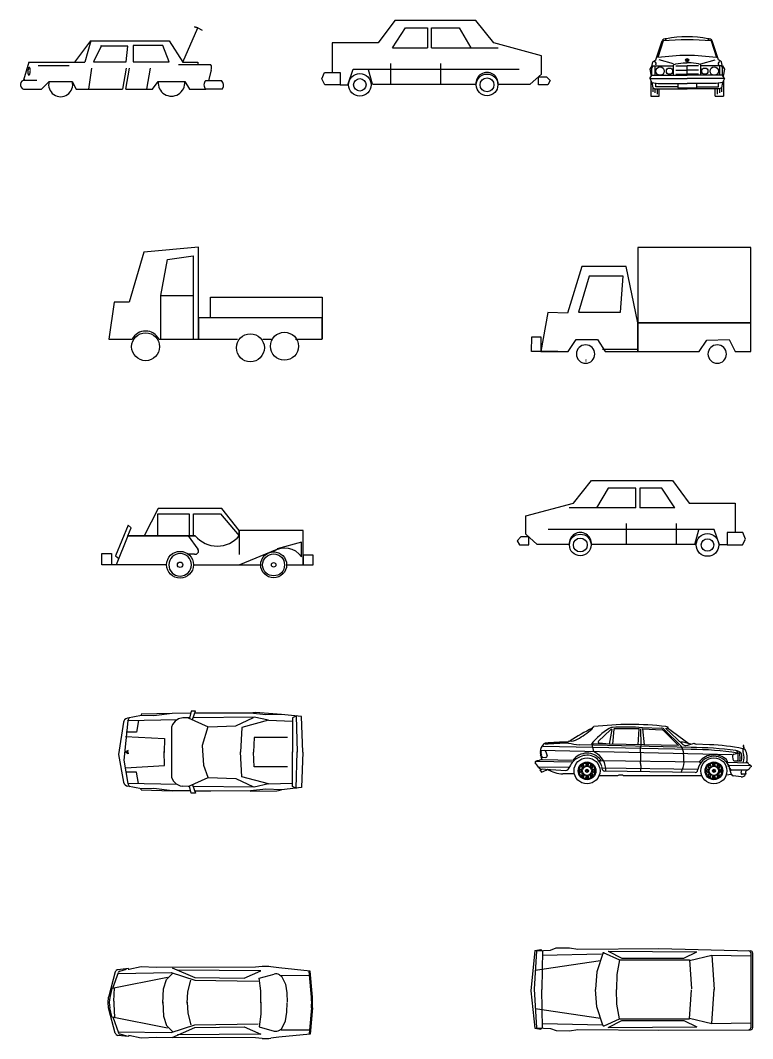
# Model space of a CAD drawing. Extents: x -42728 to 99010, y -18674 to 47645.
# Drawn here: x 80828 to 86193, y 40187 to 47645 of the extents above; entities that cross this region are included whole.
import ezdxf

# ---------------------------------------------------------------- set-up
doc = ezdxf.new("R2010")
doc.units = 0
doc.header["$LTSCALE"] = 100
doc.header["$MEASUREMENT"] = 0
doc.layers.get('0').update_dxf_attribs({"linetype": 'CONTINUOUS'})

# ---------------------------------------------------------------- blocks, each defined once
blk = doc.blocks.new('A$C253E69EA')
for p, q in [((5625.1, 7484.4), (5503.9, 7319)), ((6219, 7484.4), (5625.1, 7484.4)), ((6350.3, 7319), (6219, 7484.4)), ((4072.9, 7177.6), (4181.1, 7429.5)), ((4181.1, 7429.5), (4158.2, 7437.4)), ((4158.2, 7437.4), (4181.1, 7429.5)), ((4181.1, 7429.5), (4214, 7413.8)), ((5608.9, 7283.6), (5704, 7429.4)), ((5704, 7429.4), (5864.8, 7429.4)), ((5864.8, 7429.4), (5864.8, 7283.6)), ((5894.2, 7429.4), (6097.6, 7429.4)), ((5894.2, 7283.6), (5894.2, 7429.4)), ((6097.6, 7429.4), (6183.1, 7283.6)), ((3282.2, 7177.6), (3397.1, 7335)), ((3397.1, 7335), (3354.4, 7177.6)), ((3397.1, 7335), (3971.2, 7335)), ((3971.2, 7335), (4072.9, 7177.6)), ((5165.8, 7319), (5165.8, 7102.4)), ((5503.9, 7319), (5165.8, 7319)), ((6701.3, 7224.5), (6350.3, 7319)), ((3475.8, 7299.6), (3416.7, 7181.5)), ((3669.4, 7295.6), (3469.2, 7295.6)), ((3656.2, 7181.5), (3669.4, 7295.6)), ((3708.7, 7299.6), (3708.7, 7181.5)), ((3925.3, 7299.6), (3708.7, 7299.6)), ((3971.2, 7181.5), (3925.3, 7299.6)), ((5608.9, 7283.6), (5864.5, 7283.6)), ((5864.8, 7283.6), (5865.4, 7283.6)), ((5893.6, 7283.6), (5894.2, 7283.6)), ((5894.2, 7283.6), (6383.2, 7283.6)), ((2944.3, 7177.6), (2904.9, 7047.6)), ((2944.3, 7177.6), (3354.4, 7177.6)), ((3416.7, 7181.5), (3656.2, 7181.5)), ((3708.7, 7181.5), (3971.2, 7181.5)), ((4040.1, 7161.8), (4276.3, 7161.8)), ((4069.6, 7177.6), (4181.1, 7177.6)), ((4181.1, 7177.6), (4181.1, 7161.8)), ((5595.7, 7012.1), (5595.7, 7169.3)), ((5963.2, 7012.1), (5963.2, 7169.3)), ((6701.3, 7090.7), (6701.3, 7224.5)), ((3013.2, 7154), (3239.5, 7154)), ((3403.6, 7134.3), (3380.7, 6980.7)), ((3656.2, 7134.3), (3630, 6980.7)), ((3679.2, 7134.3), (3653, 6980.7)), ((3833.4, 7134.3), (3807.2, 6980.7)), ((4279.6, 7118.5), (4259.9, 7043.7)), ((5090.5, 7055.3), (5110, 7102.4)), ((5110, 7102.4), (5165.8, 7102.4)), ((5165.8, 7102.4), (5224.9, 7102.4)), ((5224.9, 7102.4), (5224.9, 7012.1)), ((5280.7, 7012.1), (5320, 7126.1)), ((5320, 7126.1), (6537.4, 7126.1)), ((5461.1, 7015.9), (5431.6, 7122.2)), ((6616, 7015.9), (6701.3, 7090.7)), ((2904.9, 7047.6), (3003.4, 7047.6)), ((3036.2, 6980.7), (3091.9, 7035.8)), ((3091.9, 7035.8), (3262.5, 7035.8)), ((3262.5, 7035.8), (3292, 6980.7)), ((3849.8, 6980.7), (3892.5, 7035.8)), ((3892.5, 7035.8), (4086, 7035.8)), ((4086, 7035.8), (4122.1, 6980.7)), ((4240.2, 7043.7), (4355.1, 7043.7)), ((5113.3, 7012.1), (5090.5, 7055.3)), ((5224.9, 7012.1), (5113.3, 7012.1)), ((5224.9, 7012.1), (5280.7, 7012.1)), ((5461.1, 7015.9), (6219, 7015.9)), ((6383.1, 7015.9), (6514.3, 7015.9)), ((6514.3, 7015.9), (6616, 7015.9)), ((6678.4, 7012.1), (6678.4, 7070.9)), ((6678.4, 7070.9), (6737.5, 7070.9)), ((6747.4, 7012.1), (6678.4, 7012.1)), ((6737.5, 7070.9), (6763.6, 7043.6)), ((6763.6, 7043.6), (6747.4, 7012.1)), ((2904.9, 6980.7), (3036.2, 6980.7)), ((3292, 6980.7), (3629.3, 6980.7)), ((3654.6, 6980.7), (3849.8, 6980.7)), ((4122.1, 6980.7), (4240.2, 6980.7)), ((4361.6, 6980.7), (4240.2, 6980.7)), ((7500.7, 6929.7), (7561.7, 6929.7)), ((7973.2, 6929.7), (8034.1, 6929.7)), ((4186.7, 5822.3), (3786.5, 5786.9)), ((4186.7, 5149.1), (4186.7, 5822.3)), ((8233.4, 5820), (7406.6, 5820)), ((7406.6, 5820), (7406.6, 5060.1)), ((8233.4, 5060.1), (8233.4, 5820)), ((3786.5, 5786.9), (3678.2, 5420.6)), ((3960.5, 5731.7), (4147.4, 5759.3)), ((4147.4, 5759.3), (4147.4, 5149.1)), ((3911, 5468), (3960.5, 5731.7)), ((6996.5, 5682.3), (6891.5, 5339.7)), ((7321.4, 5682.3), (6996.5, 5682.3)), ((7406.6, 5268.9), (7321.4, 5682.3)), ((7049, 5611.2), (6970.4, 5347.5)), ((7298.3, 5611.2), (7049, 5611.2)), ((7278.8, 5347.5), (7298.3, 5611.2)), ((3908, 5468), (4147.4, 5468)), ((3911, 5149.1), (3911, 5468)), ((4275.2, 5456), (5092.1, 5456)), ((4275.2, 5306.6), (4275.2, 5456)), ((5092.1, 5456), (5092.1, 5153)), ((3569.9, 5420.6), (3530.6, 5149.1)), ((3678.2, 5420.6), (3569.9, 5420.6)), ((5092.1, 5306.6), (4186.7, 5306.6)), ((4186.7, 5306.6), (4186.7, 5149.1)), ((5092.1, 5149.1), (5092.1, 5306.6)), ((6747.2, 5343.6), (6694.7, 5060.1)), ((6891.5, 5339.7), (6747.2, 5343.6)), ((6970.4, 5347.5), (7039.1, 5347.5)), ((7039.1, 5347.5), (7278.8, 5347.5)), ((8233.4, 5268.9), (7406.6, 5268.9)), ((7406.6, 5268.9), (8233.4, 5268.9)), ((7406.6, 5060.1), (7406.6, 5268.9)), ((3530.6, 5149.1), (3563.3, 5149.1)), ((3563.3, 5149.1), (3701, 5149.1)), ((3898.1, 5149.1), (4472.3, 5149.1)), ((4659.2, 5149.1), (4727.9, 5149.1)), ((4898.6, 5149.1), (5092.1, 5149.1)), ((6626, 5060.1), (6629, 5166.6)), ((6629, 5166.6), (6694.7, 5166.6)), ((6694.7, 5166.6), (6694.7, 5060.1)), ((6894.8, 5060.1), (6953.9, 5146.8)), ((6953.9, 5146.8), (7111.4, 5146.8)), ((7111.4, 5146.8), (7167.2, 5060.1)), ((7911.8, 5142.9), (8075.9, 5146.8)), ((8075.9, 5146.8), (8118.5, 5060.1)), ((7147.4, 5076), (7409.9, 5076)), ((7856.3, 5060.1), (7911.8, 5142.9)), ((6819.5, 5060.1), (6626, 5060.1)), ((6694.7, 5060.1), (6819.5, 5060.1)), ((6799.7, 5060.1), (6894.8, 5060.1)), ((7167.2, 5060.1), (7856.3, 5060.1)), ((8118.5, 5060.1), (8233.4, 5060.1)), ((6935.3, 3948.9), (7066.5, 4114.3)), ((7066.5, 4114.3), (7660.4, 4114.3)), ((7660.4, 4114.3), (7781.6, 3948.8)), ((7187.9, 4059.2), (7102.4, 3913.4)), ((7391.3, 4059.2), (7187.9, 4059.2)), ((7391.3, 3913.4), (7391.3, 4059.2)), ((7420.7, 4059.2), (7420.7, 3913.4)), ((7581.5, 4059.2), (7420.7, 4059.2)), ((7676.6, 3913.4), (7581.5, 4059.2)), ((3891.4, 3910.1), (3789.7, 3709.3)), ((4357.3, 3910.1), (3891.4, 3910.1)), ((4485.2, 3748.6), (4357.3, 3910.1)), ((6584.2, 3854.4), (6935.3, 3948.9)), ((7391.3, 3913.4), (6902.3, 3913.4)), ((7391.9, 3913.4), (7391.3, 3913.4)), ((7420.7, 3913.4), (7420.1, 3913.4)), ((7676.6, 3913.4), (7421, 3913.4)), ((7781.6, 3948.8), (8119.7, 3948.8)), ((8119.7, 3948.8), (8119.7, 3732.2)), ((3888.1, 3870.7), (4117.8, 3870.7)), ((3888.1, 3709.3), (3888.1, 3870.7)), ((4117.8, 3870.7), (4117.8, 3709.3)), ((4150.6, 3870.7), (4347.4, 3870.7)), ((4150.6, 3709.3), (4150.6, 3870.7)), ((4347.4, 3870.7), (4485.2, 3709.3)), ((6584.2, 3720.5), (6584.2, 3854.4)), ((3671.6, 3788), (3579.7, 3563.6)), ((3668.3, 3709.3), (3694.5, 3768.3)), ((3694.5, 3768.3), (3671.6, 3788)), ((4485.2, 3748.6), (4485.2, 3571.5)), ((4485.2, 3709.3), (4485.2, 3748.6)), ((4954.4, 3748.6), (4485.2, 3748.6)), ((4954.4, 3496.7), (4954.4, 3748.6)), ((7965.5, 3755.9), (6748.1, 3755.9)), ((7322.3, 3641.9), (7322.3, 3799.1)), ((7689.8, 3641.9), (7689.8, 3799.1)), ((7824.4, 3645.7), (7853.9, 3752)), ((8004.8, 3641.9), (7965.5, 3755.9)), ((8060.6, 3732.2), (8060.6, 3641.9)), ((8119.7, 3732.2), (8060.6, 3732.2)), ((8175.5, 3732.2), (8119.7, 3732.2)), ((8195, 3685.1), (8175.5, 3732.2)), ((3668.3, 3709.3), (3583, 3496.7)), ((4163.7, 3709.3), (3668.3, 3709.3)), ((3668.3, 3709.3), (4163.7, 3709.3)), ((4111.2, 3709.3), (4183.4, 3610.9)), ((4117.8, 3709.3), (4150.6, 3709.3)), ((4941.2, 3662.1), (4764.1, 3614.8)), ((4941.2, 3555.8), (4941.2, 3662.1)), ((6548, 3700.7), (6521.9, 3673.4)), ((6521.9, 3673.4), (6538.1, 3641.9)), ((6607.1, 3700.7), (6548, 3700.7)), ((6669.5, 3645.7), (6584.2, 3720.5)), ((6607.1, 3641.9), (6607.1, 3700.7)), ((8172.2, 3641.9), (8195, 3685.1)), ((4485.2, 3496.7), (4764.1, 3610.9)), ((6538.1, 3641.9), (6607.1, 3641.9)), ((6771.2, 3645.7), (6669.5, 3645.7)), ((6902.4, 3645.7), (6771.2, 3645.7)), ((7824.4, 3645.7), (7066.5, 3645.7)), ((8060.6, 3641.9), (8004.8, 3641.9)), ((8060.6, 3641.9), (8172.2, 3641.9)), ((3478, 3496.7), (3478, 3579.4)), ((3478, 3579.4), (3550.2, 3579.4)), ((3550.2, 3579.4), (3550.2, 3496.7)), ((3579.7, 3563.6), (3602.7, 3543.9)), ((4157.2, 3575.4), (4114.5, 3575.4)), ((5026.5, 3567.6), (4954.4, 3567.6)), ((4954.4, 3567.6), (4954.4, 3496.7)), ((5026.5, 3496.7), (5026.5, 3567.6)), ((3504.2, 3496.7), (3478, 3496.7)), ((3583, 3496.7), (3504.2, 3496.7)), ((3953.9, 3496.7), (3520.6, 3496.7)), ((3970.3, 3496.7), (3968, 3496.7)), ((4134.2, 3496.7), (4137.1, 3496.7)), ((4150.1, 3496.7), (4643.6, 3496.7)), ((4657.1, 3496.7), (4659.5, 3496.7)), ((4816.6, 3496.7), (4817.6, 3496.7)), ((4831.6, 3496.7), (5026.5, 3496.7)), ((3769.6, 2393.6), (3665.8, 2373.1)), ((3768, 2401.3), (3764.6, 2389.9)), ((3994.6, 2407.7), (3766.9, 2401.8)), ((3859.8, 2390.3), (3769.6, 2393.6)), ((3995.3, 2408.5), (3859.8, 2390.3)), ((4129.5, 2409.6), (3995.3, 2408.5)), ((4132.5, 2424.8), (4122.4, 2373.2)), ((4164.7, 2424.8), (4132.5, 2424.8)), ((4143.8, 2364.4), (4164.7, 2424.8)), ((4278.3, 2410.7), (4159.5, 2409.8)), ((4568, 2408.8), (4278.3, 2410.7)), ((4603.6, 2415.5), (4566.6, 2410.8)), ((4681.3, 2397.2), (4568, 2408.8)), ((4796.4, 2400), (4603.6, 2415.5)), ((4796.4, 2400), (4681.3, 2397.2)), ((4941, 2385.1), (4796.4, 2400)), ((4904.3, 2390.3), (4875.2, 2375.8)), ((4903.2, 2391.1), (4910.1, 2123.3)), ((3638.1, 2344.7), (3601.9, 2107)), ((3639.5, 2350.3), (3638.1, 2344.7)), ((3645.3, 2360.9), (3639.5, 2350.3)), ((3670.6, 2355), (3639.9, 2066.8)), ((3654.4, 2368.8), (3645.3, 2360.9)), ((3665.8, 2373.1), (3654.4, 2368.8)), ((3670.6, 2355), (3682.4, 2378.3)), ((4030.7, 2361.8), (3670.6, 2355)), ((3746.9, 2355.3), (3733.2, 2271.6)), ((3996.4, 2325.9), (3989.6, 2307.5)), ((4015.2, 2350.9), (3996.4, 2325.9)), ((4041.4, 2368), (4015.2, 2350.9)), ((4072.1, 2375.3), (4041.4, 2368)), ((4122.9, 2375.8), (4072.1, 2375.3)), ((4112.6, 2375.7), (4257.4, 2310.5)), ((4595.2, 2380.8), (4147.9, 2376.1)), ((4257.4, 2310.5), (4460.4, 2317.5)), ((4460.4, 2317.5), (4589, 2378.8)), ((4700.3, 2357.7), (4503.5, 2305.4)), ((4700.3, 2357.7), (4595.2, 2380.8)), ((4700.3, 2357.7), (4875.2, 2351.7)), ((4875.2, 2375.8), (4875.2, 2123.6)), ((4951.9, 2124.3), (4941, 2385.1)), ((3651.5, 2239.5), (3937.1, 2223.6)), ((3733.2, 2271.6), (3656.5, 2271.5)), ((3989.6, 2307.5), (3989.6, 1942.2)), ((4256.6, 2309.4), (4215.1, 2172.3)), ((4503.5, 2305.4), (4494.9, 2123.7)), ((7425.3, 2293.9), (7427.9, 2178.2)), ((7723.4, 2168.3), (7599.8, 2291)), ((3937.1, 2223.6), (3936.4, 2121.2)), ((4215.1, 2172.3), (4223.6, 2029.5)), ((4593.9, 2232.6), (4590, 2124.4)), ((4838.8, 2232.2), (4593.9, 2232.6)), ((7795.6, 2142.8), (6711.5, 2166.5)), ((7795.6, 2159.1), (6978.1, 2178.7)), ((7072.1, 2169.9), (7078.2, 2140)), ((7074.7, 2182.4), (7073.4, 2179.8)), ((7427.9, 2168.7), (7426.1, 2161.1)), ((7427.9, 2178.2), (7427.9, 2168.7)), ((8182.3, 2174.4), (8176.6, 2174.4)), ((8176.6, 2174.4), (8180.4, 2151.5)), ((8186.1, 2151.5), (8182.3, 2174.4)), ((3601.9, 2107), (3638.1, 1904.9)), ((3672.8, 2136.8), (3652.9, 2126.3)), ((3672.8, 2112.8), (3652.9, 2123.3)), ((3670.2, 2125.5), (3672.8, 2136.8)), ((3670.2, 2124.1), (3672.8, 2112.8)), ((3937.1, 2026), (3936.4, 2128.4)), ((4503.5, 1944.3), (4494.9, 2125.9)), ((4593.9, 2017), (4590, 2125.2)), ((4875.2, 1873.9), (4875.2, 2126)), ((4903.2, 1858.5), (4910.1, 2126.3)), ((4951.9, 2125.3), (4941, 1864.6)), ((7425.3, 2122.1), (7426.1, 2161.1)), ((7425.3, 2122.1), (7425.3, 2056.3)), ((8176.4, 2149.9), (8186.6, 2149.9)), ((8180.4, 2151.5), (8176.6, 2149.6)), ((8184.2, 2149.6), (8184.2, 2151.5)), ((8184.2, 2151.5), (8186.1, 2151.5)), ((8186.6, 2149.9), (8186.6, 2146.1)), ((3639.9, 2066.8), (3670.6, 1894.6)), ((3651.5, 2010.2), (3937.1, 2026)), ((4223.6, 2029.5), (4256.6, 1940.2)), ((4838.8, 2017.4), (4593.9, 2017)), ((6927.3, 2051), (6652.6, 2055.1)), ((6900.7, 2011.3), (6675.2, 2014.7)), ((6994.5, 2018.7), (7002.6, 2026.7)), ((7002.6, 2010.6), (7010.7, 2018.7)), ((7027.9, 2037.2), (7039.3, 2037.2)), ((7027.9, 2025.8), (7039.3, 2025.8)), ((7056.5, 2018.7), (7064.6, 2010.6)), ((7064.6, 2026.7), (7072.6, 2018.7)), ((7131.7, 2061.2), (7120, 2061.4)), ((7860.7, 2050.4), (7135.2, 2061.1)), ((7423.8, 2056.3), (7423.1, 2042.1)), ((7423.1, 2042.1), (7425.3, 2042.1)), ((7425.3, 2056.3), (7423.8, 2056.3)), ((7425.3, 2042.1), (7425.3, 2027.1)), ((7425.3, 2027.1), (7427.6, 2026.4)), ((7427.6, 2026.4), (7426.8, 2003.2)), ((7858.4, 2056.3), (7858.4, 2050.5)), ((7858.4, 2050.5), (7869.9, 2050.5)), ((7924.2, 2018.7), (7932.2, 2026.7)), ((7932.2, 2010.6), (7940.3, 2018.7)), ((7957.5, 2037.2), (7968.9, 2037.2)), ((7957.5, 2025.8), (7968.9, 2025.8)), ((7986.1, 2018.7), (7994.2, 2010.6)), ((7994.2, 2026.7), (8002.3, 2018.7)), ((8237.3, 2023.5), (8067.1, 2026.4)), ((8074.7, 2018.7), (8070.4, 2019.2)), ((3733.2, 1978), (3656.5, 1978.1)), ((3746.9, 1894.3), (3733.2, 1978)), ((3989.6, 1942.2), (4002.3, 1913.7)), ((4700.3, 1891.9), (4503.5, 1944.3)), ((6984.1, 1982), (6984.1, 1993.4)), ((7002.6, 1948.6), (6994.5, 1956.7)), ((6995.5, 1982), (6995.5, 1993.4)), ((7010.7, 1956.7), (7002.6, 1964.8)), ((7033.6, 1987.7), (7023.7, 1982)), ((7039.3, 1949.6), (7027.9, 1949.6)), ((7033.6, 1987.7), (7033.6, 1999.1)), ((7033.6, 1987.7), (7043.5, 1982)), ((7064.6, 1964.8), (7056.5, 1956.7)), ((7072.6, 1956.7), (7064.6, 1948.6)), ((7071.7, 1993.4), (7071.7, 1982)), ((7083.1, 1993.4), (7083.1, 1982)), ((7845.4, 1997.3), (7145.4, 2007.6)), ((7424.5, 1992.7), (7423.8, 1980.7)), ((7425.3, 2002.4), (7424.5, 1992.7)), ((7426.8, 2003.2), (7425.3, 2002.4)), ((7913.7, 1982), (7913.7, 1993.4)), ((7932.2, 1948.6), (7924.2, 1956.7)), ((7925.1, 1982), (7925.1, 1993.4)), ((7940.3, 1956.7), (7932.2, 1964.8)), ((7963.2, 1987.7), (7953.3, 1982)), ((7968.9, 1949.6), (7957.5, 1949.6)), ((7963.2, 1987.7), (7963.2, 1999.1)), ((7963.2, 1987.7), (7973.1, 1982)), ((7994.2, 1964.8), (7986.1, 1956.7)), ((8002.3, 1956.7), (7994.2, 1948.6)), ((8001.3, 1993.4), (8001.3, 1982)), ((8012.8, 1993.4), (8012.8, 1982)), ((8162.3, 1972.8), (8168.6, 1993.4)), ((8197.5, 1962.9), (8169.5, 1962.9)), ((8197.5, 1968.6), (8197.5, 1962.9)), ((3638.1, 1904.9), (3642.1, 1893.6)), ((3642.1, 1893.6), (3649.7, 1884.2)), ((3649.7, 1884.2), (3660.2, 1878.1)), ((3660.2, 1878.1), (3665.8, 1876.5)), ((3769.6, 1856), (3665.8, 1876.5)), ((4030.7, 1887.8), (3670.6, 1894.6)), ((3670.6, 1894.6), (3682.4, 1871.3)), ((4002.3, 1913.7), (4024.2, 1891.3)), ((4024.2, 1891.3), (4052.5, 1877.7)), ((4052.5, 1877.7), (4072.1, 1874.4)), ((4122.9, 1873.8), (4072.1, 1874.4)), ((4112.6, 1873.9), (4257.4, 1939.1)), ((4132.5, 1824.9), (4122.4, 1876.5)), ((4143.8, 1885.2), (4164.7, 1824.8)), ((4595.2, 1868.8), (4147.9, 1873.5)), ((4257.4, 1939.1), (4460.4, 1932.1)), ((4460.4, 1932.1), (4589, 1870.8)), ((4700.3, 1891.9), (4595.2, 1868.8)), ((4700.3, 1891.9), (4875.2, 1898)), ((4904.3, 1859.3), (4875.2, 1873.9)), ((7039.3, 1938.2), (7027.9, 1938.2)), ((7968.9, 1938.2), (7957.5, 1938.2)), ((3768, 1848.3), (3764.6, 1859.8)), ((3766.9, 1847.9), (3994.6, 1841.9)), ((3859.8, 1859.3), (3769.6, 1856)), ((3995.3, 1841.2), (3859.8, 1859.3)), ((4129.5, 1840.1), (3995.3, 1841.2)), ((4164.7, 1824.8), (4132.5, 1824.9)), ((4278.3, 1838.9), (4159.5, 1839.8)), ((4568, 1840.8), (4278.3, 1838.9)), ((4566.6, 1838.8), (4760, 1841.5)), ((4681.3, 1852.4), (4568, 1840.8)), ((4796.4, 1849.6), (4681.3, 1852.4)), ((4760, 1841.5), (4796.4, 1849.6)), ((4941, 1864.6), (4796.4, 1849.6)), ((6650.6, 671.6), (6621.3, 376.5)), ((6650.6, 671.6), (6695.9, 679.2)), ((6664.3, 668.6), (6764.9, 673.9)), ((6695.9, 679.2), (6701.9, 671.7)), ((6708.2, 671.3), (6701.8, 387.3)), ((6764.9, 673.9), (6808.8, 690)), ((6808.8, 690), (6904.6, 691.5)), ((6904.6, 691.5), (6967.1, 682.1)), ((6967.1, 682.1), (7559, 686.1)), ((7559, 686.1), (8232.5, 668.5)), ((6664.3, 668.6), (6645.6, 388.6)), ((6654.8, 527), (7132.2, 598.3)), ((6707, 637.9), (7139.3, 647.3)), ((7151, 657.1), (7106, 516.3)), ((7151, 657.1), (7272.7, 602.4)), ((7189.6, 667.9), (7838.2, 662.9)), ((7189.6, 667.9), (7288.2, 616)), ((7272.7, 602.4), (7252.4, 496.4)), ((7272.7, 602.4), (7785.4, 602.4)), ((7288.2, 616), (7742.3, 616)), ((7742.3, 616), (7838.2, 662.9)), ((7785.4, 602.4), (7798.1, 391.4)), ((7785.7, 597.9), (7948.8, 638.1)), ((7948.8, 638.1), (7964.6, 386.9)), ((7948.8, 638.1), (8231.3, 633.7)), ((8233, 653.9), (8233, 105.9)), ((8247.1, 653.5), (8247.1, 106)), ((3675.1, 538.9), (3597.2, 531)), ((3610, 521.1), (3659.2, 534.7)), ((3677.2, 530.6), (3675.1, 538.9)), ((3768.2, 551.5), (3677.6, 532.6)), ((3876.2, 546.9), (3768.2, 551.5)), ((4604.9, 549), (3876.3, 546.9)), ((3993.2, 545.9), (4160.2, 473.1)), ((4645, 522.9), (4033.8, 528.1)), ((4522.5, 469.6), (4645, 522.9)), ((4653.4, 553.7), (4604.9, 549)), ((4775.6, 544.2), (4717.8, 552.4)), ((5005.1, 521.4), (4775.6, 544.2)), ((3577.7, 514.6), (3529.4, 338.2)), ((3543.3, 392.2), (3960.5, 476.3)), ((3559.1, 394.6), (3599.8, 511.6)), ((3599.1, 504.2), (3986.3, 510.2)), ((3931, 390), (3952.6, 459.1)), ((3952.6, 459.1), (3998, 505.9)), ((3986.3, 510.2), (4159.3, 453.3)), ((4108.1, 369), (4130.5, 453.8)), ((4159.3, 453.3), (4624.5, 446.7)), ((4160.2, 473.1), (4522.5, 469.6)), ((4632.8, 469.1), (4741.7, 499.4)), ((4643, 376.1), (4632.8, 469.1)), ((4742.6, 499.6), (4742.7, 499.7)), ((4779.8, 493.7), (4794.8, 483.7)), ((4791.8, 489.6), (4999.6, 490.4)), ((4791.8, 489.6), (4824.1, 424.7)), ((5014.7, 329.3), (4998.2, 521)), ((5021.7, 329.3), (5005.1, 521.4)), ((7106, 516.3), (7096, 387.6)), ((7252.4, 496.4), (7248.6, 387.4)), ((3551, 393.6), (3537, 328.3)), ((3566.1, 301.7), (3572, 397.8)), ((3925.3, 285.8), (3931, 390)), ((4644.1, 287.7), (4643, 376.1)), ((4824.1, 424.7), (4835.1, 361)), ((6621.3, 376.5), (6650.6, 102.9)), ((6645.6, 388.6), (6664.3, 105.9)), ((6708.2, 103.2), (6701.8, 387.2)), ((7106, 258.3), (7096, 387)), ((7252.4, 278.1), (7248.6, 387.1)), ((7785.4, 172.1), (7798.1, 383.2)), ((7948.8, 136.4), (7964.6, 387.6)), ((4104.9, 286.7), (4108.1, 369)), ((4834.9, 361), (4837.9, 292.7)), ((3577.7, 66.6), (3529.4, 243)), ((3551, 187.5), (3537, 252.9)), ((3566.1, 279.5), (3572, 183.3)), ((3925.3, 295.4), (3931, 191.1)), ((4104.9, 294.4), (4108.1, 212.2)), ((4644.1, 293.4), (4643, 205.1)), ((4835.1, 220.2), (4837.9, 288.4)), ((5014.7, 251.8), (4998.2, 60.1)), ((5021.7, 251.8), (5005.1, 59.8)), ((6654.9, 247.5), (7132.2, 176.3)), ((7148.5, 125.4), (7106, 258.3)), ((7272.7, 172.1), (7252.4, 278.1)), ((3543.3, 188.9), (3960.5, 104.8)), ((3559.1, 186.5), (3599.8, 69.6)), ((3931, 191.1), (3952.6, 122.1)), ((4108.1, 212.2), (4130.5, 127.4)), ((4643, 205.1), (4632.8, 112)), ((4791.8, 91.5), (4824.1, 156.5)), ((4824.1, 156.5), (4835.1, 220.2)), ((7158.7, 120.9), (7272.7, 172.1)), ((7189.6, 106.6), (7288.2, 158.5)), ((7272.7, 172.1), (7785.4, 172.1)), ((7288.2, 158.5), (7742.3, 158.5)), ((7742.3, 158.5), (7838.2, 111.7)), ((7785.7, 176.6), (7948.8, 136.4)), ((3599.1, 77), (3986.3, 70.9)), ((3952.6, 122.1), (3998, 75.2)), ((3986.3, 70.9), (4159.3, 127.8)), ((3993.2, 35.3), (4160.2, 108.1)), ((4159.3, 127.8), (4624.5, 134.4)), ((4160.2, 108.1), (4522.5, 111.6)), ((4522.5, 111.6), (4645, 58.2)), ((4632.8, 112), (4742.7, 81.5)), ((4779.8, 87.4), (4794.8, 97.4)), ((4791.8, 91.5), (4999.6, 90.8)), ((6650.6, 102.9), (6695.9, 95.3)), ((6664.3, 105.9), (6764.9, 100.7)), ((6695.9, 95.3), (6701.9, 102.8)), ((6707, 136.6), (7147.9, 127.1)), ((6764.9, 100.7), (6808.8, 84.5)), ((6808.8, 84.5), (6904.6, 83.1)), ((6904.6, 83.1), (6967.1, 92.4)), ((6967.1, 92.4), (7559, 88.5)), ((7189.6, 106.6), (7838.2, 111.7)), ((7559, 88.5), (8232.1, 91)), ((7948.8, 136.4), (8231.3, 140.8)), ((3675.1, 42.2), (3597.2, 50.2)), ((3610, 60.1), (3659.2, 46.4)), ((3677.2, 50.5), (3675.1, 42.2)), ((3768.2, 29.7), (3677.6, 48.5)), ((3876.3, 34.2), (3768.2, 29.7)), ((4604.9, 32.2), (3876.3, 34.2)), ((4645, 58.2), (4033.8, 53)), ((4653.4, 27.4), (4604.9, 32.2)), ((4775.6, 37), (4717.8, 28.8)), ((5005.1, 59.8), (4775.6, 37))]:
    blk.add_line(p, q)
at = {"linetype": 'ByBlock'}
for p, q in [((7538.8, 7196.4), (7584.6, 7333.6)), ((7592.2, 7333.6), (7551.4, 7211.3)), ((7615, 7348.8), (7607.4, 7341.2)), ((7919.8, 7348.8), (7927.5, 7341.2)), ((7942.7, 7333.6), (7983.5, 7211.3)), ((7996, 7196.4), (7950.3, 7333.6)), ((7508.4, 7143.1), (7516, 7181.2)), ((7516, 7181.2), (7538.8, 7196.4)), ((7668.4, 7166), (7561.7, 7196.4)), ((7668.4, 7158.3), (7683.6, 7166)), ((7683.6, 7166), (7737, 7173.6)), ((7737, 7173.6), (7767.4, 7173.6)), ((7767.4, 7192.6), (7757.5, 7186.9)), ((7767.4, 7192.6), (7767.4, 7204.1)), ((7767.4, 7192.6), (7777.3, 7186.9)), ((7767.4, 7173.6), (7767.4, 7181.2)), ((7797.9, 7173.6), (7767.4, 7173.6)), ((7851.3, 7166), (7797.9, 7173.6)), ((7866.5, 7158.3), (7851.3, 7166)), ((7866.5, 7166), (7973.2, 7196.4)), ((8018.9, 7181.2), (7996, 7196.4)), ((8026.5, 7143.1), (8018.9, 7181.2)), ((7508.4, 7150.7), (7493.1, 7127.9)), ((7493.1, 7127.9), (7504.1, 7075.7)), ((7516, 7150.7), (7508.4, 7135.5)), ((7508.4, 7082.1), (7508.4, 7135.5)), ((7516, 7150.7), (7668.4, 7150.7)), ((7531.2, 7150.7), (7531.2, 7082.1)), ((7668.4, 7082.1), (7668.4, 7158.3)), ((7683.6, 7150.7), (7767.4, 7150.7)), ((7683.6, 7120.2), (7767.4, 7120.2)), ((7683.6, 7089.8), (7767.4, 7089.8)), ((7767.4, 7089.8), (7767.4, 7150.7)), ((7851.3, 7150.7), (7767.4, 7150.7)), ((7851.3, 7120.2), (7767.4, 7120.2)), ((7851.3, 7089.8), (7767.4, 7089.8)), ((7866.5, 7082.1), (7866.5, 7158.3)), ((8018.9, 7150.7), (7866.5, 7150.7)), ((8003.7, 7150.7), (8003.7, 7082.1)), ((8018.9, 7150.7), (8026.5, 7135.5)), ((8026.5, 7150.7), (8041.8, 7127.9)), ((8026.5, 7082.1), (8026.5, 7143.1)), ((8026.5, 7082.1), (8026.5, 7135.5)), ((8041.8, 7127.9), (8030.8, 7075.7)), ((7493.1, 7059.3), (7508.4, 7082.1)), ((7493.1, 7059.3), (7508.4, 7028.8)), ((7493.1, 7059.3), (7767.4, 7059.3)), ((7500.7, 7044), (7500.7, 6929.7)), ((7508.4, 7082.1), (7767.4, 7082.1)), ((7508.4, 7028.8), (7554.1, 7021.2)), ((7508.4, 7028.8), (7516, 6990.7)), ((7538.8, 6998.3), (7538.8, 7021.2)), ((7554.1, 7021.2), (7767.4, 7021.2)), ((7698.9, 7021.2), (7698.9, 6990.7)), ((8026.5, 7082.1), (7767.4, 7082.1)), ((8041.8, 7059.3), (7767.4, 7059.3)), ((7980.8, 7021.2), (7767.4, 7021.2)), ((7836, 7021.2), (7836, 6990.7)), ((8026.5, 7028.8), (7980.8, 7021.2)), ((7996, 6998.3), (7996, 7021.2)), ((8026.5, 7028.8), (8018.9, 6990.7)), ((8041.8, 7059.3), (8026.5, 7082.1)), ((8041.8, 7059.3), (8026.5, 7028.8)), ((8034.1, 7044), (8034.1, 6929.7)), ((7516, 6990.7), (7516, 6960.2)), ((7516, 6990.7), (7531.2, 6983.1)), ((7531.2, 6983.1), (7531.2, 6952.6)), ((7531.2, 6983.1), (7767.4, 6983.1)), ((7698.9, 6998.3), (7538.8, 6998.3)), ((7546.5, 6983.1), (7546.5, 6945)), ((7561.7, 6929.7), (7561.7, 6983.1)), ((7698.9, 6990.7), (7836, 6990.7)), ((8003.7, 6983.1), (7767.4, 6983.1)), ((7836, 6998.3), (7996, 6998.3)), ((7973.2, 6929.7), (7973.2, 6983.1)), ((7988.4, 6983.1), (7988.4, 6945)), ((8018.9, 6990.7), (8003.7, 6983.1)), ((8003.7, 6983.1), (8003.7, 6952.6)), ((8018.9, 6990.7), (8018.9, 6960.2)), ((7628.9, 2308.5), (7611.8, 2312.3)), ((7073.6, 2303.9), (7083.1, 2311.5)), ((7205.3, 2287.1), (7117.6, 2204.6)), ((7214.9, 2290.8), (7195.8, 2183.6)), ((7231.2, 2293.9), (7220.4, 2183)), ((7412.4, 2294.4), (7407, 2178.2)), ((7412.9, 2305.8), (7439.6, 2305.8)), ((7439.6, 2305.8), (7579.7, 2299.8)), ((7440, 2294.4), (7452.7, 2178.2)), ((7440, 2294.4), (7583.2, 2288.2)), ((7702.8, 2172.5), (7593.4, 2283.6)), ((7609.9, 2297.1), (7623.2, 2302.8)), ((7736.4, 2180.2), (7609.9, 2297.1)), ((7623.2, 2302.8), (7628.9, 2304.7)), ((7623.2, 2302.8), (7778.4, 2187.7)), ((7628.9, 2304.7), (7628.9, 2308.5)), ((6902.1, 2206.8), (6897, 2199.1)), ((7702.8, 2172.5), (7067.4, 2186.4)), ((7122.3, 2191.7), (7195.5, 2185.8)), ((7932.2, 2178.8), (7832.1, 2182.7)), ((6690.3, 2121), (6698.3, 2121)), ((6690.5, 2113.4), (6698.5, 2113.4)), ((6690.7, 2128.7), (6698.7, 2128.7)), ((6691.3, 2105.8), (6699.4, 2105.8)), ((8096.6, 2105.8), (6691.7, 2136.5)), ((6692.8, 2098.2), (6701, 2098.2)), ((6694.9, 2090.6), (6703.4, 2090.6)), ((6730.5, 2131.1), (6740.8, 2100.1)), ((8098.8, 2092.2), (8102.1, 2072.8)), ((8109.9, 2109.4), (8138.5, 2117.2)), ((8163.8, 2117.2), (8138.5, 2117.2)), ((8175.6, 2149.6), (8174.7, 2136.6)), ((8191.8, 2143.9), (8175.6, 2149.6)), ((6652.6, 2055.1), (6652.6, 2039.9)), ((6667.8, 2060.1), (6658.3, 2054.4)), ((6658.3, 2039.1), (6675.2, 2014.7)), ((6673.5, 2060.1), (6667.8, 2060.1)), ((6683.1, 2063.9), (6673.5, 2060.1)), ((6730.8, 2085.1), (6697.8, 2082.8)), ((6934.8, 2064.2), (6705.9, 2067.7)), ((6911.7, 2029.6), (6892.6, 1997.9)), ((7148.2, 1996.1), (7142.2, 2020.3)), ((8214.7, 2044.8), (8058.3, 2047.5)), ((8117.1, 2060.1), (8166.4, 2060.1)), ((8214.7, 2044.8), (8203.3, 2050.5)), ((8218.5, 2033.4), (8214.7, 2044.8)), ((8228, 2031.5), (8218.5, 2033.4)), ((8228, 2027.7), (8228, 2031.5)), ((8235.6, 2023.9), (8228, 2027.7)), ((8237.3, 2015.9), (8231.7, 2016)), ((8237.3, 2023.5), (8237.3, 2015.9)), ((6688.8, 1994.4), (6700.4, 1977.7)), ((6692.6, 2002.9), (6878.5, 1990.5)), ((6939.6, 1964.8), (6856.4, 1964.8)), ((7122.4, 1953.4), (7259.8, 1953.4)), ((7827.1, 1974.7), (7162.8, 1984.5)), ((7259.8, 1953.4), (7269.6, 1958.4)), ((7269.6, 1958.4), (7294.8, 1958.4)), ((7294.8, 1958.4), (7301.8, 1953.7)), ((7301.8, 1953.4), (7874.4, 1953.4)), ((7842, 1985.7), (7845.5, 1997.7)), ((8052.8, 1958.2), (8091.1, 1962.9)), ((8091.5, 1961.7), (8078.5, 2006)), ((8205.8, 1993.3), (8093.8, 1993.6)), ((8163.2, 1943.9), (8104.8, 1950.8)), ((8193.7, 1976.3), (8193.7, 1968.6))]:
    blk.add_line(p, q, dxfattribs=at)
for centre, radius in [((7767.4, 7192.6), 11.4), ((7569.3, 7112.6), 30.5), ((7637.9, 7112.6), 22.9), ((7897, 7112.6), 22.9), ((7965.6, 7112.6), 30.5), ((7033.6, 1987.7), 95.2), ((7033.6, 1987.7), 64.8), ((7033.6, 1987.7), 34.3), ((7963.2, 1987.7), 95.2), ((7963.2, 1987.7), 64.8), ((7963.2, 1987.7), 34.3)]:
    blk.add_circle(centre, radius, dxfattribs=at)
for centre, radius in [((5369.2, 7012.1), 83.1), ((6301, 7012.1), 79.4), ((5369.2, 7012.1), 46.2), ((6301, 7012.1), 50.6), ((3799.7, 5093.9), 102.3), ((4567.4, 5086.1), 102.3), ((4817, 5097.8), 102.3), ((6984.5, 3641.9), 79.4), ((6984.5, 3641.9), 50.6), ((7916.3, 3641.9), 83.1), ((7916.3, 3641.9), 46.2), ((4052.1, 3496.7), 98.5), ((4737.8, 3496.7), 95.2), ((4052.1, 3496.7), 19.7), ((4737.4, 3495.8), 80.2), ((4737.8, 3496.7), 16.4), ((7033.6, 1987.7), 57.2), ((7963.2, 1987.7), 57.2), ((7033.6, 1987.7), 11.4), ((7963.2, 1987.7), 11.4)]:
    blk.add_circle(centre, radius)
for centre, radius, start, end in [((7607.4, 7326), 24.1, 71.56505, 161.56505), ((7767.4, 5321.9), 2019.3, 85.02089, 94.97911), ((7767.4, 6594.5), 769.6, 78.57881, 101.42119), ((7927.5, 7326), 24.1, 18.43495, 108.43495), ((7523.6, 7166), 17, 333.43495, 63.43495), ((7767.4, 5725.8), 1501.1, 81.72586, 98.27414), ((8011.3, 7166), 17, 116.56505, 206.56505), ((7350.8, 4.6), 2322.4, 83.54663, 96.61792), ((7760.5, 904.1), 1555.9, 116.19909, 123.14707), ((6702.9, 2718.4), 562.2, 297.57534, 310.74405), ((7476.6, 1841.4), 535.3, 121.71174, 139.87399), ((7066, 2300.1), 8.52, 296.56505, 26.56505), ((7221.9, 2259.6), 45.7, 92.72392, 125.64663), ((7221.7, 2271.1), 22.9, 106.45921, 135.57873), ((7322.2, 152.2), 2155.5, 87.58764, 92.72392), ((7322.2, 152.2), 2144.1, 87.58836, 92.43367), ((7582.5, 2273), 15.2, 44.55781, 87.53054), ((6784.9, 2119.8), 94.7, 136.15415, 174.65173), ((6727.7, 2174.8), 15.2, 94.54729, 136.15415), ((6984.3, -1051.6), 3251.9, 91.53706, 94.54729), ((6915.5, 2291.8), 86.1, 261.08858, 303.58959), ((7123, 2199.3), 7.62, 135.57873, 264.68545), ((7752.3, 2196.7), 22.9, 225.8814, 281.99566), ((7717.9, 2455.5), 284, 277.93088, 290.63325), ((7852.3, 2240.7), 61.4, 235.99724, 250.80785), ((7871.1, 645.3), 1534.8, 78.55666, 87.71717), ((6784.9, 2119.8), 94.7, 179.27173, 183.88699), ((6784.9, 2119.8), 94.7, 188.52771, 193.22566), ((6784.9, 2119.8), 94.7, 198.0162, 213.42076), ((6784.9, 2119.8), 86.7, 174.15684, 179.20456), ((6784.9, 2119.8), 86.7, 184.2461, 189.3209), ((6784.9, 2119.8), 86.7, 194.47082, 199.74351), ((6723.3, 2128.7), 7.62, 18.43495, 73.1957), ((6730, 2096.5), 11.4, 274.08562, 18.43495), ((7036.7, 1954.5), 145.8, 111.10644, 129.10883), ((7033.6, 1989.6), 112.4, 16.01044, 116.09166), ((7774, -510.2), 2669.4, 82.48194, 89.53624), ((7963.2, 1974.3), 120, 29.7521, 168.77393), ((8113.9, 2094.7), 15.2, 105.25512, 189.46232), ((8117.7, 2116.2), 20.8, 2.82216, 74.49746), ((8117.5, 2071.5), 65, 44.68815, 84.95267), ((7940.4, 2088.6), 200.2, 351.79278, 8.20722), ((8064, 2084), 105.1, 346.84306, 18.4292), ((8189.7, 2133.9), 15.2, 170.00327, 213.9502), ((8064, 2084), 120.3, 341.55391, 20.12952), ((8087.6, 2084), 120.3, 343.87632, 29.51403), ((6692.3, 2016.1), 13.2, 187.76517, 271.03224), ((6700.2, 2031.5), 36.6, 81.02737, 117.89727), ((7036.7, 1954.5), 145.8, 130.82552, 148.997), ((6935.1, 2079.5), 15.2, 269.13195, 309.10883), ((7963.2, 1974.3), 120, 14.75426, 21.68594), ((8117.1, 2075.3), 15.2, 189.46232, 270), ((8193.5, 2033.6), 42.1, 287.00996, 335.25316), ((6626.6, 2182.8), 198.4, 288.28859, 294.25935), ((6626.6, 2182.8), 218, 289.79971, 302.59917), ((6861.5, 2182.8), 218, 237.40083, 268.66688), ((6879.5, 2005.7), 15.2, 266.18593, 328.997), ((7163, 1999.7), 15.2, 193.9323, 269.13195), ((7827.4, 1990), 15.2, 269.13195, 343.67647), ((8094, 2008.8), 15.2, 194.75426, 269.13195), ((8106.1, 1966), 15.2, 196.32353, 265.13549), ((8165.8, 1973.7), 30, 265.13549, 338.87528), ((8232.8, 1961.5), 41.8, 130.32671, 159.28561)]:
    blk.add_arc(centre, radius, start, end, dxfattribs=at)
for centre, radius, start, end in [((4239, 7137.2), 44.7, 335.25642, 33.51767), ((3029, 7106.9), 91.9, 176.67686, 184.00728), ((3029, 7106.9), 91.9, 169.34644, 176.67686), ((2987.4, 7103.9), 50.2, 184.00728, 193.93013), ((2988, 7114.6), 50.2, 159.42359, 169.34644), ((2961.1, 7097.4), 23.2, 193.93013, 213.53885), ((2962.7, 7124.1), 23.2, 139.81487, 159.42359), ((2947.5, 7136.8), 3.36, 86.67686, 139.81487), ((2929.5, 7099.3), 23.2, 319.81487, 339.42359), ((2947.5, 7136.8), 3.36, 33.53885, 86.67686), ((2931, 7125.9), 23.2, 13.93013, 33.53885), ((2904.2, 7108.8), 50.2, 339.42359, 349.34644), ((2904.8, 7119.4), 50.2, 4.00728, 13.93013), ((2863.2, 7116.5), 91.9, 349.34644, 356.67686), ((2863.2, 7116.5), 91.9, 356.67686, 4.00728), ((6301.1, 7020.9), 82.2, 356.50449, 183.49551), ((2916.4, 7013.2), 34.5, 92.8007, 250.47326), ((2944.6, 7086.5), 3.36, 213.53885, 266.67686), ((2944.6, 7086.5), 3.36, 266.67686, 319.81487), ((3177.2, 7013.5), 88.2, 165.33449, 14.66551), ((3989.2, 7026.7), 97.2, 174.63017, 5.36983), ((4270.9, 7012.2), 44, 134.29082, 225.70918), ((4326.7, 7008.9), 44.9, 321.09552, 50.82387), ((3799.5, 5097.9), 111, 27.44234, 152.55766), ((7022.9, 5040.3), 67.5, 0, 180), ((7987.4, 5040.3), 67.5, 0, 180), ((7022.9, 5040.3), 67.5, 180, 0), ((7026.2, 4997.1), 0.188, 0, 180), ((7026.2, 4997.1), 0.188, 180, 0), ((7987.4, 5040.3), 67.5, 180, 0), ((7022.9, 4993.2), 0.188, 0, 180), ((7022.9, 4993.2), 0.188, 180, 0), ((7026.2, 4989.3), 0.112, 0, 180), ((7026.2, 4989.3), 0.112, 180, 0), ((6984.5, 3650.7), 82.2, 356.50449, 183.49551), ((4324.4, 3842.9), 209.1, 219.74337, 320.25663), ((4164.8, 3597.2), 23.1, 250.73184, 36.27706), ((4819.1, 3469.7), 149.4, 35.16478, 122.95942), ((4052.1, 3496.7), 82.7, 179.71986, 179.67304), ((7578.3, 2269.3), 30.5, 45.21432, 87.53054), ((6984.3, -1051.6), 3243.9, 91.53706, 94.54729), ((7021.9, 2731.7), 554.7, 257.0172, 265.47439), ((7087, 2173), 15.2, 153.27959, 191.56374), ((7722.7, 2026.4), 170.7, 65.56502, 91.48961), ((7546.6, 2072.7), 201, 11.71892, 28.38883), ((7033.6, 1989.6), 127.6, 37.54874, 144.17379), ((7100.6, 2144.5), 22.9, 191.56374, 243.20904), ((7022.9, 1990.7), 149.5, 357.85631, 63.20904), ((7546.6, 2072.7), 197.2, 353.94604, 11.97396), ((7823, 202.9), 1940.1, 80.70391, 90.80943), ((7963.2, 1970.5), 135.3, 47.03819, 140.77312), ((8050.7, 2084), 105.1, 346.84306, 18.4292), ((6998.6, 2014.6), 5.71, 135, 315), ((7006.6, 2022.7), 5.71, 315, 135), ((7027.9, 2031.5), 5.71, 90, 270), ((7039.3, 2031.5), 5.71, 270, 90), ((7060.5, 2022.7), 5.71, 45, 225), ((7068.6, 2014.6), 5.71, 225, 45), ((7131.8, 2065.1), 3.81, 269.13195, 37.54874), ((7546.6, 2072.7), 201, 331.33054, 354.04458), ((7928.2, 2014.6), 5.71, 135, 315), ((7936.3, 2022.7), 5.71, 315, 135), ((7957.5, 2031.5), 5.71, 90, 270), ((7968.9, 2031.5), 5.71, 270, 90), ((7990.2, 2022.7), 5.71, 45, 225), ((7998.2, 2014.6), 5.71, 225, 45), ((8037.4, 2052.4), 24.9, 352.58761, 43.44579), ((7963.2, 1974.3), 116.2, 22.71754, 26.62853), ((8080.6, 2041.5), 15.2, 209.7521, 269.13195), ((6989.8, 1993.4), 5.71, 0, 180), ((6989.8, 1982), 5.71, 180, 0), ((6998.6, 1960.7), 5.71, 45, 225), ((7006.6, 1952.7), 5.71, 225, 45), ((7027.9, 1943.9), 5.71, 90, 270), ((7039.3, 1943.9), 5.71, 270, 90), ((7060.5, 1952.7), 5.71, 135, 315), ((7068.6, 1960.7), 5.71, 315, 135), ((7077.4, 1993.4), 5.71, 0, 180), ((7077.4, 1982), 5.71, 180, 0), ((7919.4, 1993.4), 5.71, 0, 180), ((7919.4, 1982), 5.71, 180, 0), ((7928.2, 1960.7), 5.71, 45, 225), ((7936.3, 1952.7), 5.71, 225, 45), ((7957.5, 1943.9), 5.71, 90, 270), ((7968.9, 1943.9), 5.71, 270, 90), ((7990.2, 1952.7), 5.71, 135, 315), ((7998.2, 1960.7), 5.71, 315, 135), ((8007, 1993.4), 5.71, 0, 180), ((8007, 1982), 5.71, 180, 0), ((8169.5, 1970.5), 7.62, 162.89727, 270), ((7155.6, 646.8), 7.5, 65.79607, 162.25706), ((8218, 653.9), 15, 0, 88.50824), ((8232.1, 653.5), 15, 0, 88.50824), ((3599.4, 508.6), 22.5, 95.8102, 164.66147), ((4679.9, 285), 270, 81.92841, 95.62572), ((3614, 506.6), 15, 105.48617, 160.78938), ((4754.8, 456.3), 45, 56.26405, 106.81983), ((6705.6, 387.3), 3.75, 178.70043, 181.29957), ((7099.8, 387.3), 3.75, 175.58552, 184.41448), ((7252.4, 387.3), 3.75, 177.99104, 182.00896), ((3702.9, 290.6), 180, 164.66147, 195.33853), ((3713, 290.6), 180, 167.90524, 192.09476), ((3745.8, 290.6), 180, 176.47351, 183.52649), ((4566.4, 290.6), 450, 355.05924, 4.94076), ((4573.4, 290.6), 450, 355.05924, 4.94076), ((4754.8, 124.9), 45, 254.46936, 303.73593), ((7155.6, 127.7), 7.5, 197.74294, 294.20393), ((8218, 105.9), 15, 270.21416, 0), ((8232.1, 106), 15, 270.21416, 0), ((3599.4, 72.5), 22.5, 195.33853, 264.1898), ((3614, 74.5), 15, 199.21062, 254.51383), ((4679.9, 296.1), 270, 264.37428, 278.07159)]:
    blk.add_arc(centre, radius, start, end)

msp = doc.modelspace()

# ---------------------------------------------------------------- block references
msp.add_blockref('A$C253E69EA', (77945.68809, 40160.87982))

doc.saveas('drawing.dxf')
